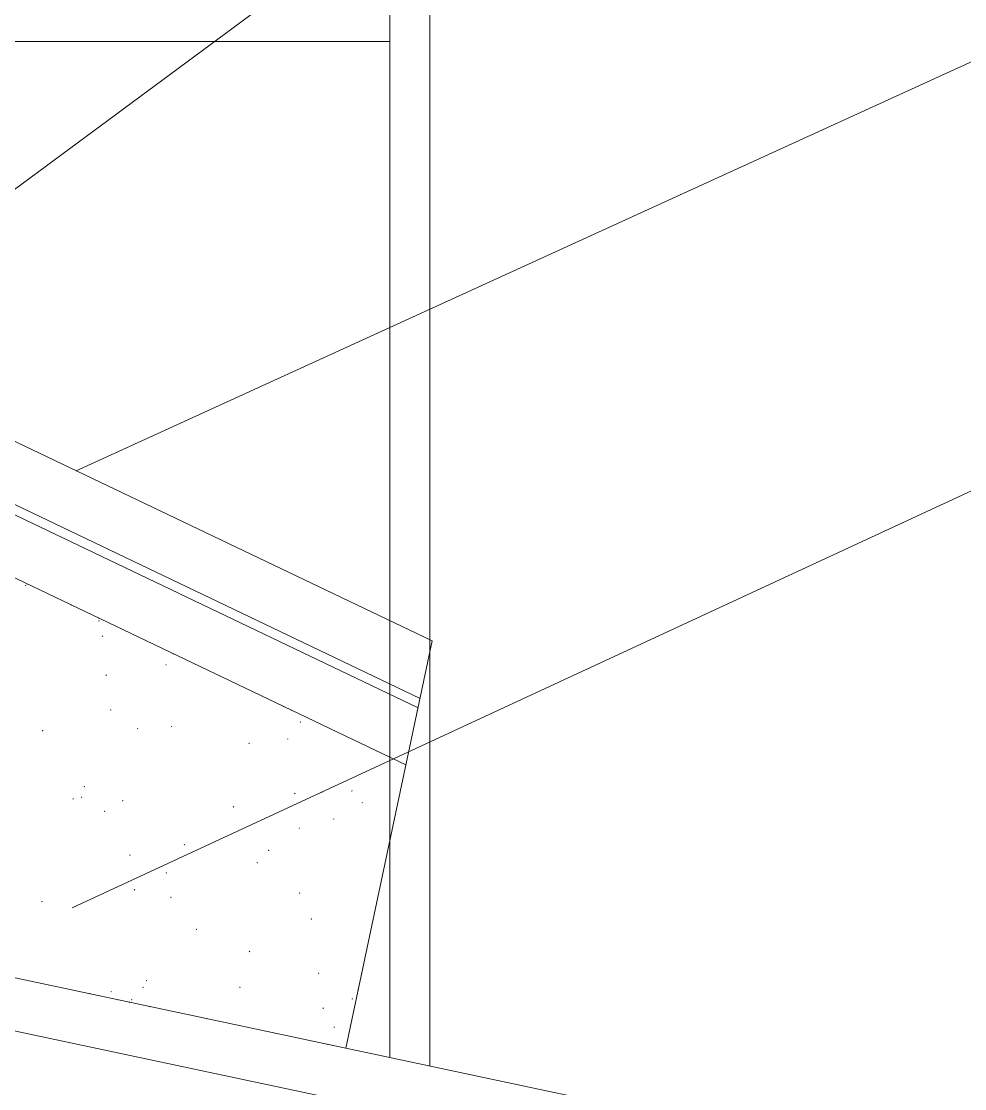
# Model space of a CAD drawing. Header units: millimetres. Extents: x 0 to 414, y 0 to 292.
# Drawn here: x 77.53 to 94.21, y 222.48 to 241.35 of the extents above; entities that cross this region are included whole.
import ezdxf

# ---------------------------------------------------------------- set-up
doc = ezdxf.new("R2010")
doc.units = ezdxf.units.MM

msp = doc.modelspace()

# ---------------------------------------------------------------- hatches: boundary and pattern name
h = msp.add_hatch(color=0)
h.dxf.hatch_style = 2
h.paths.add_polyline_path([(77.635806, 231.391531), (77.622753, 231.404583), (77.635806, 231.417636), (77.648858, 231.404583)])
h = msp.add_hatch(color=0)
h.dxf.hatch_style = 2
h.paths.add_polyline_path([(77.611111, 231.363308), (77.598058, 231.376361), (77.611111, 231.389414), (77.624164, 231.376361)])
h = msp.add_hatch(color=0)
h.dxf.hatch_style = 2
h.paths.add_polyline_path([(78.415444, 231.021114), (78.402392, 231.034167), (78.415444, 231.047219), (78.428497, 231.034167)])
h = msp.add_hatch(color=0)
h.dxf.hatch_style = 2
h.paths.add_polyline_path([(78.89875, 230.788281), (78.885697, 230.801333), (78.89875, 230.814386), (78.911803, 230.801333)])
h = msp.add_hatch(color=0)
h.dxf.hatch_style = 2
h.paths.add_polyline_path([(78.905806, 230.738892), (78.892753, 230.751944), (78.905806, 230.764997), (78.918858, 230.751944)])
h = msp.add_hatch(color=0)
h.dxf.hatch_style = 2
h.paths.add_polyline_path([(78.965778, 230.467253), (78.952725, 230.480306), (78.965778, 230.493358), (78.978831, 230.480306)])
h = msp.add_hatch(color=0)
h.dxf.hatch_style = 2
h.paths.add_polyline_path([(80.218139, 230.156808), (80.205086, 230.169861), (80.218139, 230.182914), (80.231192, 230.169861)])
h = msp.add_hatch(color=0)
h.dxf.hatch_style = 2
h.paths.add_polyline_path([(80.218139, 230.156808), (80.205086, 230.169861), (80.218139, 230.182914), (80.231192, 230.169861)])
h = msp.add_hatch(color=0)
h.dxf.hatch_style = 2
h.paths.add_polyline_path([(80.091139, 229.962781), (80.078086, 229.975833), (80.091139, 229.988886), (80.104192, 229.975833)])
h = msp.add_hatch(color=0)
h.dxf.hatch_style = 2
h.paths.add_polyline_path([(79.032806, 229.779336), (79.019753, 229.792389), (79.032806, 229.805442), (79.045858, 229.792389)])
h = msp.add_hatch(color=0)
h.dxf.hatch_style = 2
h.paths.add_polyline_path([(79.113944, 229.165503), (79.100892, 229.178556), (79.113944, 229.191608), (79.126997, 229.178556)])
h = msp.add_hatch(color=0)
h.dxf.hatch_style = 2
h.paths.add_polyline_path([(82.165472, 229.225475), (82.152419, 229.238528), (82.165472, 229.251581), (82.178525, 229.238528)])
h = msp.add_hatch(color=0)
h.dxf.hatch_style = 2
h.paths.add_polyline_path([(82.303056, 229.161975), (82.290003, 229.175028), (82.303056, 229.188081), (82.316108, 229.175028)])
h = msp.add_hatch(color=0)
h.dxf.hatch_style = 2
h.paths.add_polyline_path([(82.465333, 228.950308), (82.452281, 228.963361), (82.465333, 228.976414), (82.478386, 228.963361)])
h = msp.add_hatch(color=0)
h.dxf.hatch_style = 2
h.paths.add_polyline_path([(77.910972, 228.798614), (77.897919, 228.811667), (77.910972, 228.824719), (77.924025, 228.811667)])
h = msp.add_hatch(color=0)
h.dxf.hatch_style = 2
h.paths.add_polyline_path([(79.590194, 228.837419), (79.577142, 228.850472), (79.590194, 228.863525), (79.603247, 228.850472)])
h = msp.add_hatch(color=0)
h.dxf.hatch_style = 2
h.paths.add_polyline_path([(80.189917, 228.872697), (80.176864, 228.88575), (80.189917, 228.898803), (80.202969, 228.88575)])
h = msp.add_hatch(color=0)
h.dxf.hatch_style = 2
h.paths.add_polyline_path([(81.558694, 228.572836), (81.545642, 228.585889), (81.558694, 228.598942), (81.571747, 228.585889)])
h = msp.add_hatch(color=0)
h.dxf.hatch_style = 2
h.paths.add_polyline_path([(82.243083, 228.650447), (82.230031, 228.6635), (82.243083, 228.676553), (82.256136, 228.6635)])
h = msp.add_hatch(color=0)
h.dxf.hatch_style = 2
h.paths.add_polyline_path([(83.82, 228.435253), (83.806947, 228.448306), (83.82, 228.461358), (83.833053, 228.448306)])
h = msp.add_hatch(color=0)
h.dxf.hatch_style = 2
h.paths.add_polyline_path([(78.648278, 227.810836), (78.635225, 227.823889), (78.648278, 227.836942), (78.661331, 227.823889)])
h = msp.add_hatch(color=0)
h.dxf.hatch_style = 2
h.paths.add_polyline_path([(78.447194, 227.592114), (78.434142, 227.605167), (78.447194, 227.618219), (78.460247, 227.605167)])
h = msp.add_hatch(color=0)
h.dxf.hatch_style = 2
h.paths.add_polyline_path([(78.598889, 227.620336), (78.585836, 227.633389), (78.598889, 227.646442), (78.611942, 227.633389)])
h = msp.add_hatch(color=0)
h.dxf.hatch_style = 2
h.paths.add_polyline_path([(82.366556, 227.687364), (82.353503, 227.700417), (82.366556, 227.713469), (82.379608, 227.700417)])
h = msp.add_hatch(color=0)
h.dxf.hatch_style = 2
h.paths.add_polyline_path([(82.846333, 227.708531), (82.833281, 227.721583), (82.846333, 227.734636), (82.859386, 227.721583)])
h = msp.add_hatch(color=0)
h.dxf.hatch_style = 2
h.paths.add_polyline_path([(83.3755, 227.733225), (83.362447, 227.746278), (83.3755, 227.759331), (83.388553, 227.746278)])
h = msp.add_hatch(color=0)
h.dxf.hatch_style = 2
h.paths.add_polyline_path([(79.325611, 227.560364), (79.312558, 227.573417), (79.325611, 227.586469), (79.338664, 227.573417)])
h = msp.add_hatch(color=0)
h.dxf.hatch_style = 2
h.paths.add_polyline_path([(81.283528, 227.451003), (81.270475, 227.464056), (81.283528, 227.477108), (81.296581, 227.464056)])
h = msp.add_hatch(color=0)
h.dxf.hatch_style = 2
h.paths.add_polyline_path([(83.558944, 227.525086), (83.545892, 227.538139), (83.558944, 227.551192), (83.571997, 227.538139)])
h = msp.add_hatch(color=0)
h.dxf.hatch_style = 2
h.paths.add_polyline_path([(79.004583, 227.373392), (78.991531, 227.386444), (79.004583, 227.399497), (79.017636, 227.386444)])
h = msp.add_hatch(color=0)
h.dxf.hatch_style = 2
h.paths.add_polyline_path([(83.058, 227.235808), (83.044947, 227.248861), (83.058, 227.261914), (83.071053, 227.248861)])
h = msp.add_hatch(color=0)
h.dxf.hatch_style = 2
h.paths.add_polyline_path([(82.447694, 227.073531), (82.434642, 227.086583), (82.447694, 227.099636), (82.460747, 227.086583)])
h = msp.add_hatch(color=0)
h.dxf.hatch_style = 2
h.paths.add_polyline_path([(84.052833, 226.879503), (84.039781, 226.892556), (84.052833, 226.905608), (84.065886, 226.892556)])
h = msp.add_hatch(color=0)
h.dxf.hatch_style = 2
h.paths.add_polyline_path([(84.052833, 226.879503), (84.039781, 226.892556), (84.052833, 226.905608), (84.065886, 226.892556)])
h = msp.add_hatch(color=0)
h.dxf.hatch_style = 2
h.paths.add_polyline_path([(84.052833, 226.879503), (84.039781, 226.892556), (84.052833, 226.905608), (84.065886, 226.892556)])
h = msp.add_hatch(color=0)
h.dxf.hatch_style = 2
h.paths.add_polyline_path([(80.415694, 226.780725), (80.402642, 226.793778), (80.415694, 226.806831), (80.428747, 226.793778)])
h = msp.add_hatch(color=0)
h.dxf.hatch_style = 2
h.paths.add_polyline_path([(81.904417, 226.681947), (81.891364, 226.695), (81.904417, 226.708053), (81.917469, 226.695)])
h = msp.add_hatch(color=0)
h.dxf.hatch_style = 2
h.paths.add_polyline_path([(79.452611, 226.597281), (79.439558, 226.610333), (79.452611, 226.623386), (79.465664, 226.610333)])
h = msp.add_hatch(color=0)
h.dxf.hatch_style = 2
h.paths.add_polyline_path([(81.703333, 226.463225), (81.690281, 226.476278), (81.703333, 226.489331), (81.716386, 226.476278)])
h = msp.add_hatch(color=0)
h.dxf.hatch_style = 2
h.paths.add_polyline_path([(80.098194, 226.283308), (80.085142, 226.296361), (80.098194, 226.309414), (80.111247, 226.296361)])
h = msp.add_hatch(color=0)
h.dxf.hatch_style = 2
h.paths.add_polyline_path([(79.53375, 225.983447), (79.520697, 225.9965), (79.53375, 226.009553), (79.546803, 225.9965)])
h = msp.add_hatch(color=0)
h.dxf.hatch_style = 2
h.paths.add_polyline_path([(82.451222, 225.927003), (82.438169, 225.940056), (82.451222, 225.953108), (82.464275, 225.940056)])
h = msp.add_hatch(color=0)
h.dxf.hatch_style = 2
h.paths.add_polyline_path([(77.896861, 225.775308), (77.883808, 225.788361), (77.896861, 225.801414), (77.909914, 225.788361)])
h = msp.add_hatch(color=0)
h.dxf.hatch_style = 2
h.paths.add_polyline_path([(80.175806, 225.852919), (80.162753, 225.865972), (80.175806, 225.879025), (80.188858, 225.865972)])
h = msp.add_hatch(color=0)
h.dxf.hatch_style = 2
h.paths.add_polyline_path([(82.659361, 225.468392), (82.646308, 225.481444), (82.659361, 225.494497), (82.672414, 225.481444)])
h = msp.add_hatch(color=0)
h.dxf.hatch_style = 2
h.paths.add_polyline_path([(80.627361, 225.284947), (80.614308, 225.298), (80.627361, 225.311053), (80.640414, 225.298)])
h = msp.add_hatch(color=0)
h.dxf.hatch_style = 2
h.paths.add_polyline_path([(81.56575, 224.893364), (81.552697, 224.906417), (81.56575, 224.919469), (81.578803, 224.906417)])
h = msp.add_hatch(color=0)
h.dxf.hatch_style = 2
h.paths.add_polyline_path([(82.786361, 224.508836), (82.773308, 224.521889), (82.786361, 224.534942), (82.799414, 224.521889)])
h = msp.add_hatch(color=0)
h.dxf.hatch_style = 2
h.paths.add_polyline_path([(83.548361, 224.498253), (83.535308, 224.511306), (83.548361, 224.524358), (83.561414, 224.511306)])
h = msp.add_hatch(color=0)
h.dxf.hatch_style = 2
h.paths.add_polyline_path([(83.548361, 224.498253), (83.535308, 224.511306), (83.548361, 224.524358), (83.561414, 224.511306)])
h = msp.add_hatch(color=0)
h.dxf.hatch_style = 2
h.paths.add_polyline_path([(79.685444, 224.258364), (79.672392, 224.271417), (79.685444, 224.284469), (79.698497, 224.271417)])
h = msp.add_hatch(color=0)
h.dxf.hatch_style = 2
h.paths.add_polyline_path([(79.745417, 224.378308), (79.732364, 224.391361), (79.745417, 224.404414), (79.758469, 224.391361)])
h = msp.add_hatch(color=0)
h.dxf.hatch_style = 2
h.paths.add_polyline_path([(81.396417, 224.258364), (81.383364, 224.271417), (81.396417, 224.284469), (81.409469, 224.271417)])
h = msp.add_hatch(color=0)
h.dxf.hatch_style = 2
h.paths.add_polyline_path([(83.488389, 224.223086), (83.475336, 224.236139), (83.488389, 224.249192), (83.501442, 224.236139)])
h = msp.add_hatch(color=0)
h.dxf.hatch_style = 2
h.paths.add_polyline_path([(78.74, 224.149003), (78.726947, 224.162056), (78.74, 224.175108), (78.753053, 224.162056)])
h = msp.add_hatch(color=0)
h.dxf.hatch_style = 2
h.paths.add_polyline_path([(78.74, 224.149003), (78.726947, 224.162056), (78.74, 224.175108), (78.753053, 224.162056)])
h = msp.add_hatch(color=0)
h.dxf.hatch_style = 2
h.paths.add_polyline_path([(78.74, 224.149003), (78.726947, 224.162056), (78.74, 224.175108), (78.753053, 224.162056)])
h = msp.add_hatch(color=0)
h.dxf.hatch_style = 2
h.paths.add_polyline_path([(79.121, 224.184281), (79.107947, 224.197333), (79.121, 224.210386), (79.134053, 224.197333)])
h = msp.add_hatch(color=0)
h.dxf.hatch_style = 2
h.paths.add_polyline_path([(79.226833, 224.043169), (79.213781, 224.056222), (79.226833, 224.069275), (79.239886, 224.056222)])
h = msp.add_hatch(color=0)
h.dxf.hatch_style = 2
h.paths.add_polyline_path([(79.484361, 224.039642), (79.471308, 224.052694), (79.484361, 224.065747), (79.497414, 224.052694)])
h = msp.add_hatch(color=0)
h.dxf.hatch_style = 2
h.paths.add_polyline_path([(83.382556, 224.053753), (83.369503, 224.066806), (83.382556, 224.079858), (83.395608, 224.066806)])
h = msp.add_hatch(color=0)
h.dxf.hatch_style = 2
h.paths.add_polyline_path([(79.445556, 223.997308), (79.432503, 224.010361), (79.445556, 224.023414), (79.458608, 224.010361)])
h = msp.add_hatch(color=0)
h.dxf.hatch_style = 2
h.paths.add_polyline_path([(79.445556, 223.997308), (79.432503, 224.010361), (79.445556, 224.023414), (79.458608, 224.010361)])
h = msp.add_hatch(color=0)
h.dxf.hatch_style = 2
h.paths.add_polyline_path([(79.445556, 223.997308), (79.432503, 224.010361), (79.445556, 224.023414), (79.458608, 224.010361)])
h = msp.add_hatch(color=0)
h.dxf.hatch_style = 2
h.paths.add_polyline_path([(79.805389, 223.919697), (79.792336, 223.93275), (79.805389, 223.945803), (79.818442, 223.93275)])
h = msp.add_hatch(color=0)
h.dxf.hatch_style = 2
h.paths.add_polyline_path([(82.8675, 223.891475), (82.854447, 223.904528), (82.8675, 223.917581), (82.880553, 223.904528)])
h = msp.add_hatch(color=0)
h.dxf.hatch_style = 2
h.paths.add_polyline_path([(80.810806, 223.708031), (80.797753, 223.721083), (80.810806, 223.734136), (80.823858, 223.721083)])
h = msp.add_hatch(color=0)
h.dxf.hatch_style = 2
h.paths.add_polyline_path([(80.810806, 223.708031), (80.797753, 223.721083), (80.810806, 223.734136), (80.823858, 223.721083)])
h = msp.add_hatch(color=0)
h.dxf.hatch_style = 2
h.paths.add_polyline_path([(82.017306, 223.450503), (82.004253, 223.463556), (82.017306, 223.476608), (82.030358, 223.463556)])
h = msp.add_hatch(color=0)
h.dxf.hatch_style = 2
h.paths.add_polyline_path([(83.065056, 223.556336), (83.052003, 223.569389), (83.065056, 223.582442), (83.078108, 223.569389)])
h = msp.add_hatch(color=0)
h.dxf.hatch_style = 2
h.paths.add_polyline_path([(83.350806, 223.577503), (83.337753, 223.590556), (83.350806, 223.603608), (83.363858, 223.590556)])
h = msp.add_hatch(color=0)
h.dxf.hatch_style = 2
h.paths.add_polyline_path([(82.878083, 223.267058), (82.865031, 223.280111), (82.878083, 223.293164), (82.891136, 223.280111)])
h = msp.add_hatch(color=0)
h.dxf.hatch_style = 2
h.paths.add_polyline_path([(82.878083, 223.267058), (82.865031, 223.280111), (82.878083, 223.293164), (82.891136, 223.280111)])
h = msp.add_hatch(color=0)
h.dxf.hatch_style = 2
h.paths.add_polyline_path([(82.878083, 223.267058), (82.865031, 223.280111), (82.878083, 223.293164), (82.891136, 223.280111)])
h = msp.add_hatch(color=0)
h.dxf.hatch_style = 2
h.paths.add_polyline_path([(82.952167, 223.249419), (82.939114, 223.262472), (82.952167, 223.275525), (82.965219, 223.262472)])
h = msp.add_hatch(color=0)
h.dxf.hatch_style = 2
h.paths.add_polyline_path([(82.952167, 223.249419), (82.939114, 223.262472), (82.952167, 223.275525), (82.965219, 223.262472)])
h = msp.add_hatch(color=0)
h.dxf.hatch_style = 2
h.paths.add_polyline_path([(83.036833, 223.231781), (83.023781, 223.244833), (83.036833, 223.257886), (83.049886, 223.244833)])
h = msp.add_hatch(color=0)
h.dxf.hatch_style = 2
h.paths.add_polyline_path([(83.036833, 223.231781), (83.023781, 223.244833), (83.036833, 223.257886), (83.049886, 223.244833)])

# ---------------------------------------------------------------- linework, layer by layer
at = {"color": 0, "lineweight": 0}
for points in [[(130.933472, 257.376083), (78.500111, 233.408361)], [(84.045778, 256.6035), (84.045778, 223.029639)], [(84.754861, 256.6035), (84.754861, 222.881472)], [(101.624694, 256.293056), (72.838028, 235.006444)], [(130.933472, 250.041833), (78.433083, 225.679)], [(84.045778, 241.000139), (62.596889, 241.000139)], [(84.797194, 230.399167), (72.781583, 236.142389)], [(84.582, 229.383167), (72.499361, 235.161667)], [(84.546722, 229.217361), (72.531111, 234.964111)], [(84.331528, 228.204889), (70.978889, 234.590167)], [(83.266139, 223.195444), (84.797194, 230.399167)], [(103.543806, 218.880972), (62.596889, 227.594583)], [(103.318028, 217.991972), (62.596889, 226.649139)]]:
    msp.add_lwpolyline(points, dxfattribs=at)

doc.saveas('drawing.dxf')
